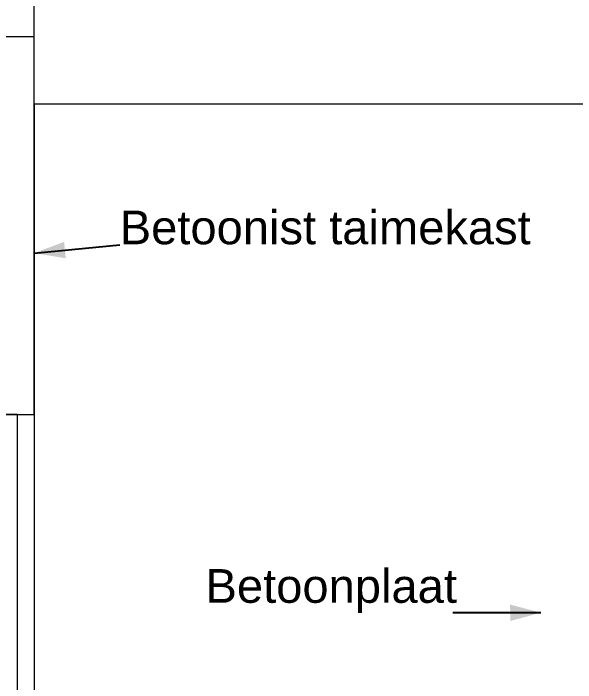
# Model space of a CAD drawing. Header units: millimetres. Extents: x 10585 to 27248, y -6479 to 7523.
# Drawn here: x 19923 to 21591, y 3176 to 5161 of the extents above; entities that cross this region are included whole.
import ezdxf

# ---------------------------------------------------------------- set-up
doc = ezdxf.new("R2010")
doc.units = ezdxf.units.MM
doc.header["$MEASUREMENT"] = 0
doc.layers.add('Dimensioning - General', color=7, linetype='Continuous')
for name, color, linetype, lineweight in [('Dimensioning - General_Pen_No__1', 7, 'Continuous', 13), ('New_0_Pen_No__1', 7, 'Continuous', 13), ('New_0_Pen_No__2', 8, 'Continuous', 15), ('New_2D Drafting - General_Pen_No__1', 7, 'Continuous', 13), ('New_Structural - Bearing_Pen_No__1', 7, 'Continuous', 13)]:
    doc.layers.add(name, color=color, linetype=linetype, lineweight=lineweight)
doc.styles.add('GENERATED_STYLE_1', font='')
doc.styles.get('GENERATED_STYLE_1').set_extended_font_data('Arial')
doc.dimstyles.new('GENERATED_STYLE__2', dxfattribs={"dimtxt": 100, "dimasz": 47.5, "dimexe": 0.18, "dimexo": 0.0625, "dimgap": 0, "dimtad": 1, "dimdec": 0, "dimzin": 0, "dimdsep": 46, "dimtxsty": 'GENERATED_STYLE_1', "dimblk": 'ARROWHEAD_2', "dimblk1": 'ARROWHEAD_2', "dimblk2": 'ARROWHEAD_2', "dimcen": 0.09, "dimse1": 1, "dimse2": 1, "dimclrd": 7, "dimclre": 7, "dimclrt": 7, "dimadec": 0, "dimazin": 0, "dimtfac": 1, "dimtdec": 4, "dimtmove": 0, "dimatfit": 3, "dimfxl": 0, "dimtolj": 1, "dimtzin": 0, "dimarcsym": 0})
doc.dimstyles.new('GENERATED_STYLE__3', dxfattribs={"dimtxt": 0.18, "dimasz": 91.2, "dimexe": 0.18, "dimexo": 0.0625, "dimgap": 0, "dimtad": 0, "dimtih": 1, "dimtoh": 1, "dimdec": 4, "dimzin": 0, "dimdsep": 46, "dimcen": 0.09, "dimadec": 0, "dimazin": 0, "dimtfac": 1, "dimtdec": 4, "dimtmove": 0, "dimatfit": 3, "dimldrblk": 'ARROWHEAD_5', "dimfxl": 0, "dimtolj": 1, "dimtzin": 0, "dimarcsym": 0})

# ---------------------------------------------------------------- blocks, each defined once
blk = doc.blocks.new('*D10')
at = {"layer": 'Dimensioning - General_Pen_No__1', "color": 7, "linetype": 'Continuous', "lineweight": 13}
for p, q in [((15120.8, 4873.4), (15058.3, 4909.5)), ((15089.5, 4891.4), (15089.5, 4922)), ((15136.4, 4891.4), (15042.7, 4891.4)), ((15089.5, 3971.4), (15089.5, 4891.4)), ((15136.4, 3971.4), (15042.7, 3971.4)), ((15058.3, 3989.5), (15120.8, 3953.4))]:
    blk.add_line(p, q, dxfattribs=at)
at = {"layer": 'Dimensioning - General_Pen_No__1', "color": 7, "lineweight": 13, "insert": (15069.5, 4317.6), "char_height": 100, "attachment_point": 7, "rotation": 90, "style": 'GENERATED_STYLE_1'}
blk.add_mtext('\\A1;{\\pql;\\fArial|b0|i0|c0|p34;920}', dxfattribs=at)
blk = doc.blocks.new('ARROWHEAD_2')
at = {"color": 0, "linetype": 'Continuous', "lineweight": 0}
for p, q in [((-0.378, -0.655), (0.378, 0.655)), ((0, 0), (-1, 0))]:
    blk.add_line(p, q, dxfattribs=at)
blk = doc.blocks.new('ARROWHEAD_5')
at = {"linetype": 'Continuous', "lineweight": 0}
blk.add_hatch(color=0, dxfattribs=at).paths.add_polyline_path([(-1, 0.2679), (0, 0), (-1, -0.2679)])
at = {"color": 0, "linetype": 'Continuous', "lineweight": 0}
blk.add_line((0, 0), (-1, 0), dxfattribs=at)

msp = doc.modelspace()

# ---------------------------------------------------------------- linework, layer by layer
at = {"layer": 'New_2D Drafting - General_Pen_No__1', "color": 7, "linetype": 'Continuous', "lineweight": 13}
msp.add_line((19985.3, 4891.4), (19985.3, 6454.9), dxfattribs=at)
at = {"layer": 'New_Structural - Bearing_Pen_No__1', "color": 7, "linetype": 'Continuous', "lineweight": 13, "flags": 128}
for points in [[(15256.1, 3971.4), (19985.3, 3971.4), (19985.3, 5091.4), (15256.1, 5091.4)], [(19985.3, 1671.1), (21775.3, 1671.1), (21775.3, 4891.4), (19985.3, 4891.4)], [(17620.7, 1671.1), (19935.3, 1671.1), (19935.3, 3971.4), (17620.7, 3971.4)], [(19935.3, 1671.1), (19935.3, 3971.4), (19985.3, 3971.4), (19985.3, 1671.1)]]:
    msp.add_lwpolyline(points, close=True, dxfattribs=at)

# ---------------------------------------------------------------- texts
at = {"layer": 'New_0_Pen_No__1', "color": 7, "linetype": 'Continuous', "lineweight": 13, "char_height": 100, "attachment_point": 7, "style": 'GENERATED_STYLE_1'}
for s, insert in [('\\A1;{\\pql;\\fArial|b0|i0|c0|p34;Betoon\\fArial|b0|i0|c0|p34;ist taimekast}', (20238.6, 4474.7)), ('\\A1;{\\pql;\\fArial|b0|i0|c0|p34;Betoonplaat}', (20493, 3382.1))]:
    msp.add_mtext(s, dxfattribs=dict(at, insert=insert))

# ---------------------------------------------------------------- dimensions: what is measured, and where the dimension line sits
at = {"layer": 'Dimensioning - General', "color": 7, "linetype": 'Continuous', "lineweight": 13}
dim = msp.add_linear_dim(base=(15089.5, 4891.4), p1=(15424.5, 3971.4), p2=(21775.3, 4891.4), angle=90, dimstyle='GENERATED_STYLE__2', dxfattribs=at)
dim.commit()
dim.dimension.update_dxf_attribs({"geometry": '*D10', "text_midpoint": (15019.5, 4431.9), "dimtype": 160, "text_rotation": 90})

# ---------------------------------------------------------------- leaders
at = {"layer": 'New_0_Pen_No__2', "color": 8, "linetype": 'Continuous', "lineweight": 15, "annotation_type": 0, "has_hookline": 1}
for points, hookline_direction, text_width in [([(19985.3, 4450), (20238.6, 4474.7)], 0, 1206.8), ([(21487.7, 3383), (21226.7, 3382.1)], 1, 733.7)]:
    msp.add_leader(points, dimstyle='GENERATED_STYLE__3', dxfattribs=dict(at, hookline_direction=hookline_direction, text_width=text_width))

doc.saveas('drawing.dxf')
